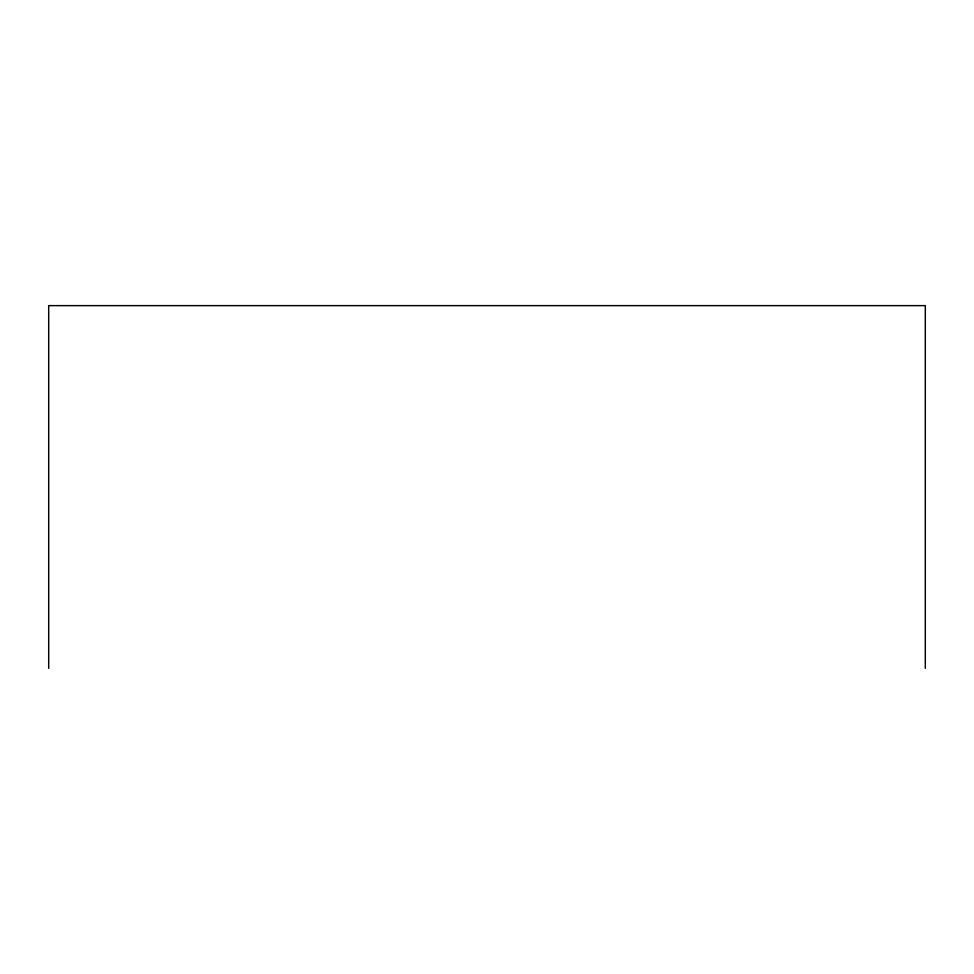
<?xml version="1.0" encoding="UTF-8"?>
<svg xmlns="http://www.w3.org/2000/svg" width="974" height="974" viewBox="0 0 974 974"><rect width="100%" height="100%" fill="white"/><g stroke="black" fill="none" stroke-linecap="round" stroke-linejoin="round"><path stroke-width="1.46" d="M925.3 668.371L925.3 305.629L48.7 305.629L48.7 668.371"/></g></svg>
